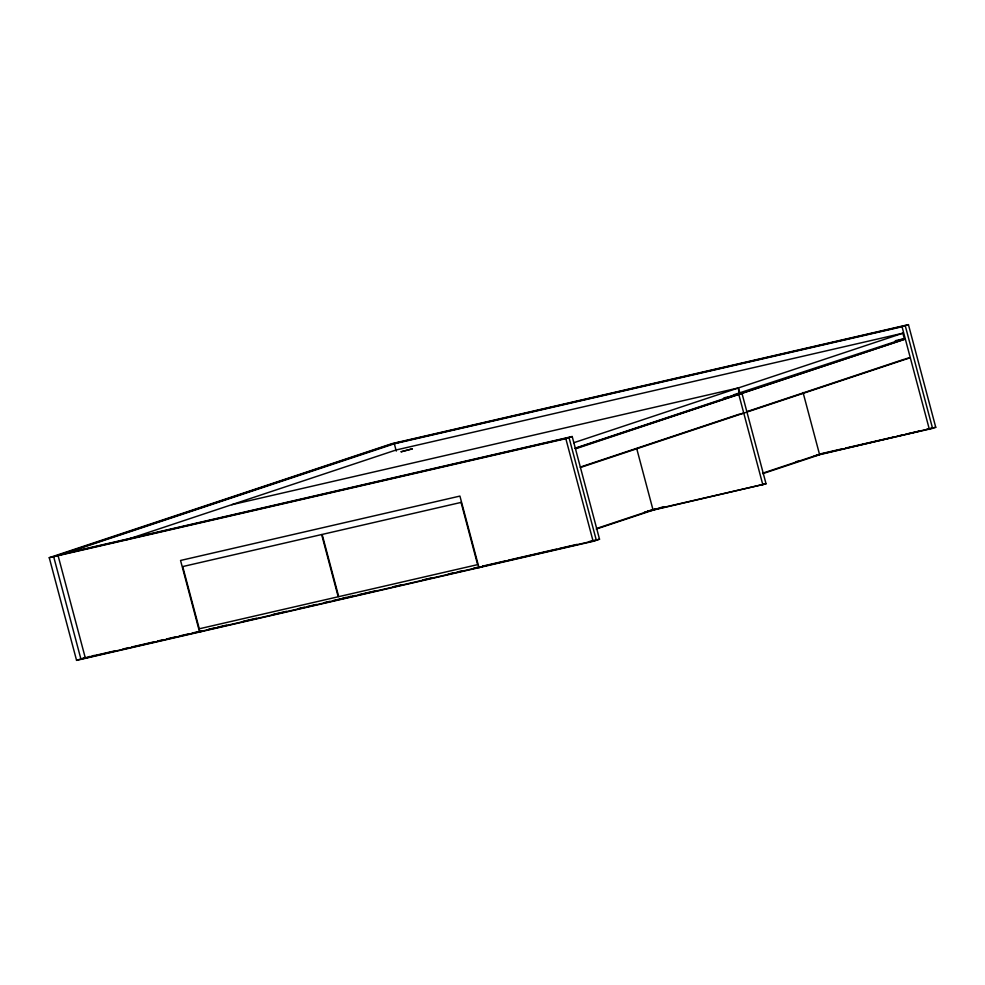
<?xml version="1.0" encoding="UTF-8"?>
<svg xmlns="http://www.w3.org/2000/svg" width="985" height="985" viewBox="0 0 985 985"><rect width="100%" height="100%" fill="white"/><g stroke="black" fill="none" stroke-linecap="round" stroke-linejoin="round"><path stroke-width="1.48" d="M64.468 553.533L572.199 436.527L599.52 539.201L593.142 541.331L76.571 660.369L49.25 557.695L391.858 443.669L908.429 324.631L935.75 427.305L814.041 456.006M396.278 442.659L53.67 556.685L80.992 659.359L89.733 656.441M400.698 441.637L58.09 555.663L85.412 658.337L94.154 655.419M125.181 540.162L231.376 504.812L738.454 387.918L902.839 333.213L904.292 338.655L733.542 394.862M231.734 504.689L396.118 449.985L902.839 333.213M49.25 557.695L565.821 438.657L572.199 436.527M396.278 451.093L394.32 443.755L902.051 326.749L908.429 324.631M573.713 442.745L738.097 388.041L739.538 393.483L575.166 448.187M575.425 448.384L905.326 339.037L575.474 448.815M580.399 467.05L739.489 414.106M746.778 411.668L904.415 359.217M580.436 467.493L910.288 357.703L905.868 358.725M76.571 660.369L85.313 657.463M202.775 630.966L199.586 632.025L180.55 560.465L459.921 496.083L478.969 567.643L481.086 566.929M340.256 599.274L346.08 597.341M344.676 598.264L350.5 596.319M482.158 566.572L484.275 565.87M597.636 528.145L656.244 508.642M762.649 473.219L818.387 454.676M596.221 529.068L663.57 506.647M762.698 473.662L819.618 454.713L803.058 392.486M644.498 512.114L766.034 483.783L741.988 393.397L731.51 395.81M397.509 442.696L905.24 325.69L932.561 428.364L817.23 454.935M895.291 340.724L904.292 338.655M723.827 397.915L738.799 394.456L762.846 484.842M61.279 554.604L569.01 437.586L596.331 540.26L88.601 657.278M740.818 413.811L743.774 413.134M820.419 453.876L842.335 448.828M845.881 448.015L894.232 436.872M897.2 436.183L903.134 434.816M906.089 434.139L919.276 431.098M926.762 429.374L935.75 427.305M795.683 461.768L800.165 460.746M647.687 511.055L766.034 483.783M93.292 655.862L115.516 650.74M122.928 649.041L129.232 647.588M131.83 646.985L154.066 641.863M157.686 641.026L163.682 639.647M166.674 638.957L176.315 636.729M179.27 636.051L189.145 633.774M192.137 633.084L201.125 631.016M208.611 629.292L214.607 627.913M217.599 627.223L226.587 625.143M243.061 621.35L256.543 618.248M273.017 614.443L286.5 611.34M298.48 608.582L304.464 607.203M307.468 606.514L316.444 604.433M323.942 602.709L329.926 601.33M332.918 600.641L346.4 597.538M349.404 596.848L355.388 595.469M358.38 594.78L376.356 590.631M392.83 586.838L401.818 584.77M422.787 579.931L431.775 577.863M448.249 574.07L454.245 572.679M457.237 571.99L461.731 570.955M473.711 568.197L479.695 566.818M482.699 566.129L505.157 560.945M508.161 560.256L556.513 549.113M559.48 548.436L577.05 544.385M589.03 541.615L599.52 539.201M902.051 326.749L929.372 429.423M738.454 387.918L739.907 393.36M636.716 448.581L653.092 510.144M565.821 438.657L593.142 541.331M401.154 451.77L412.272 448.852L401.154 451.77M321.639 534.547L182.705 566.572L199.266 628.799L338.2 596.775L321.639 534.547M461.079 502.412L322.144 534.436L338.705 596.664L477.627 564.639L461.079 502.412"/></g></svg>
